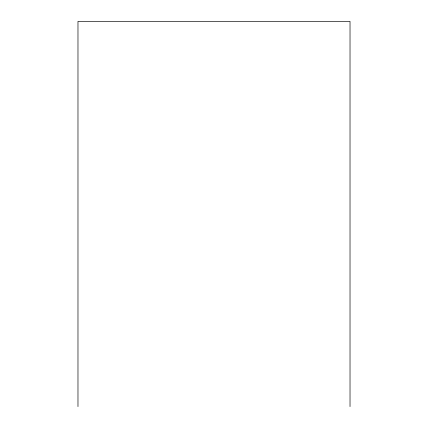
<?xml version="1.0" encoding="UTF-8"?>
<svg xmlns="http://www.w3.org/2000/svg" width="428" height="428" viewBox="0 0 428 428"><rect width="100%" height="100%" fill="white"/><g stroke="black" fill="none" stroke-linecap="round" stroke-linejoin="round"><path stroke-width="0.64" d="M350.024 406.6L350.024 21.4L77.976 21.4L77.976 406.6"/></g></svg>
